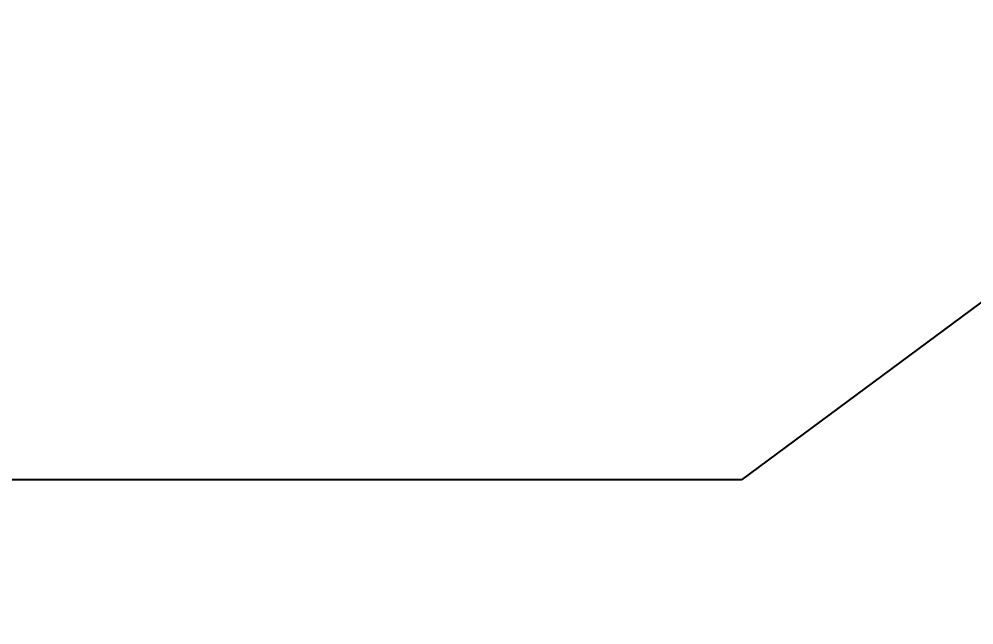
# Model space of a CAD drawing. Header units: millimetres. Extents: x -37020 to 35906, y -101 to 52234.
# Drawn here: x -3.165 to 0.934, y 316.214 to 318.813 of the extents above; entities that cross this region are included whole.
import ezdxf
from ezdxf import colors
from ezdxf.entities.mleader import LeaderData, LeaderLine
from ezdxf.math import Vec2, Vec3

# ---------------------------------------------------------------- set-up
doc = ezdxf.new("R2010")
doc.units = ezdxf.units.MM
doc.layers.add('GE-Cotas', color=1, linetype='Continuous')
doc.layers.add('REFERENCIAS', color=1, linetype='Continuous')
doc.styles.add('Romans', font='romans.shx', dxfattribs={"width": 0.8})
doc.styles.get("Standard").update_dxf_attribs({"font": 'arial.ttf'})

# ---------------------------------------------------------------- blocks, each defined once
blk = doc.blocks.new('COORDENADAS 4.4')
at = {"layer": 'GE-Cotas', "color": 3, "ltscale": 4, "style": 'Romans', "width": 0.8}
for tag, p in [('COORDENADASX', (-19.4042, 8.0195)), ('COORDENADASY', (-19.4042, 5.5181))]:
    blk.add_attdef(tag, p, '', height=2, dxfattribs=at)
at = {"layer": 'GE-Cotas', "color": 2, "ltscale": 4}
ml = blk.add_multileader_mtext('Standard', dxfattribs=at)
ml.set_content('', color=2)
ml.set_leader_properties()
ml.build(insert=Vec2(0, 0))
ml.multileader.update_dxf_attribs({"text_right_attachment_type": 6, "dogleg_length": 0.36, "arrow_head_size": 3})
ctx = ml.context
ctx.base_point, ctx.arrow_head_size = Vec3(-20.826, 7.0195), 3
ctx.right_attachment, ctx.text_align_type = 6, 2
notes = []
notes.append((ctx, [(0, (1, 1, 0), (-5.7, 4.2195), (-1, 0), 11.1259, [(0, [(0, 0)], 0, [])])]))
ctx.mtext.insert, ctx.mtext.alignment, ctx.mtext.flow_direction = Vec3(-18.826, 9.0195), 3, 5
for ctx, leaders in notes:
    for number, flags, end, landing, length, lines in leaders:
        leader = LeaderData()
        leader.index, (leader.has_last_leader_line, leader.has_dogleg_vector, leader.attachment_direction) = number, flags
        leader.last_leader_point, leader.dogleg_vector, leader.dogleg_length = Vec3(end), Vec3(landing), length
        for number, points, colour, breaks in lines:
            line = LeaderLine()
            line.index, line.vertices, line.color, line.breaks = number, Vec3.list(points), colors.encode_raw_color(colour), breaks
            leader.lines.append(line)
        ctx.leaders.append(leader)

msp = doc.modelspace()

# ---------------------------------------------------------------- block references
at = {"layer": 'REFERENCIAS', "ltscale": 0.1, "xscale": -0.6599999999999682, "yscale": 0.6599999999999966, "zscale": 0.6600000000000001, "rotation": 180}
msp.add_blockref('COORDENADAS 4.4', (3.6992, 319.6213, -11.48), dxfattribs=at)

doc.saveas('drawing.dxf')
